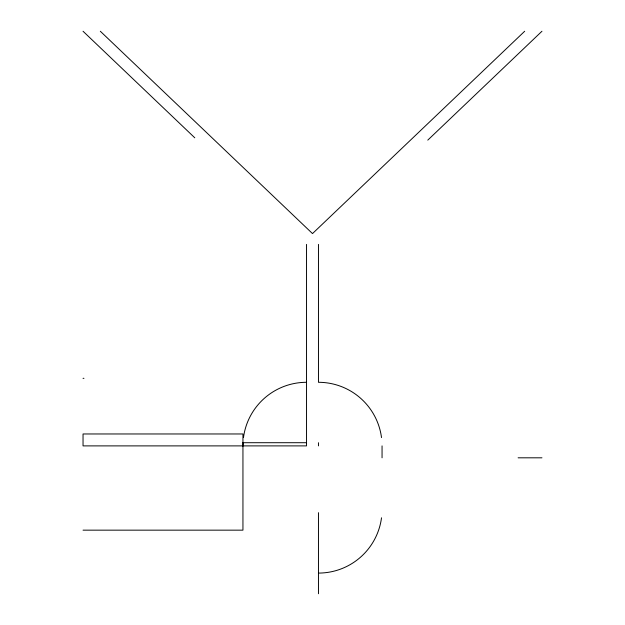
<?xml version="1.0" encoding="UTF-8"?>
<svg xmlns="http://www.w3.org/2000/svg" width="625" height="625" viewBox="0 0 625 625"><rect width="100%" height="100%" fill="white"/><g stroke="black" fill="none" stroke-linecap="round" stroke-linejoin="round"><path stroke-width="0.94" d="M242.945 445.891L243.148 442.711M524.68 31.25L312.5 233.586L100.32 31.25M427.781 140.133L541.961 31.25M83.039 378.32L83.953 378.32M242.945 442.711L306.539 442.711M518.109 457.812L541.961 457.812M83.039 530.156L242.945 530.156L242.945 433.969L83.039 433.969L83.039 445.891L306.539 445.891L306.539 244.375M83.039 31.25L194.789 137.812M382.055 445.891L382.055 457.812M318.461 244.375L318.461 382.297A63.594 63.594 0 0 1 381.516 437.594M318.461 442.711L318.461 445.891M318.461 512.664L318.461 593.75M243.484 437.594A63.594 63.594 0 0 1 306.539 382.297M381.516 517.789A63.594 63.594 0 0 1 318.461 573.078"/></g></svg>
